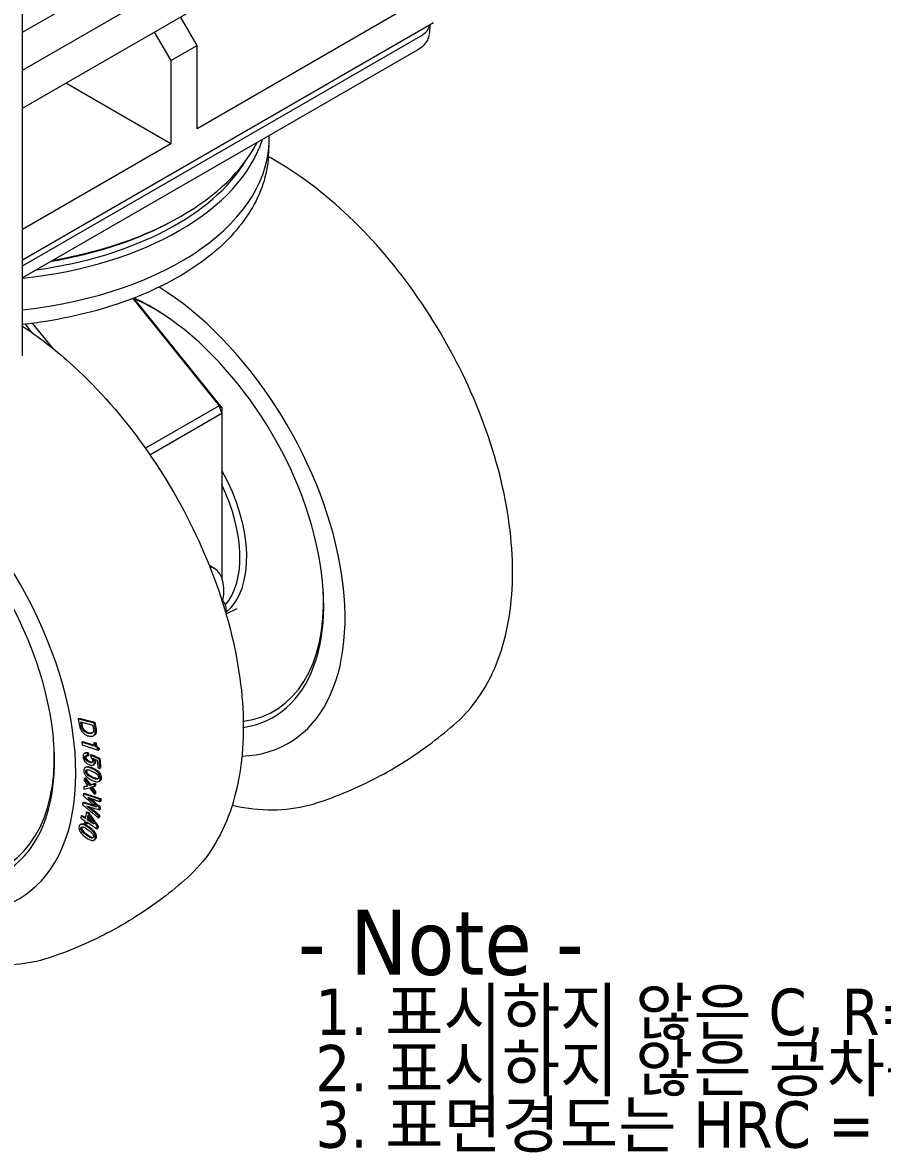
# Model space of a CAD drawing. Header units: millimetres. Extents: x 24 to 1656, y 24 to 1164.
# Drawn here: x 1139.1 to 1324.2, y 205.6 to 449 of the extents above; entities that cross this region are included whole.
import ezdxf
from ezdxf.enums import TextEntityAlignment as Align

# ---------------------------------------------------------------- set-up
doc = ezdxf.new("R2010")
doc.units = ezdxf.units.MM
doc.header["$LTSCALE"] = 4
doc.layers.get('0').update_dxf_attribs({"lineweight": 18})
doc.layers.add('가는실선_A3', color=9, linetype='Continuous', lineweight=5, true_color=0x808080)
for name, color, linetype, lineweight in [('가는실선_A4', 7, 'Continuous', 5), ('굵은실선_A3', 7, 'Continuous', 18), ('제목(ISO)', 7, 'Continuous', 50)]:
    doc.layers.add(name, color=color, linetype=linetype, lineweight=lineweight)
doc.styles.add('주 텍스트 (ISO)', font='tahoma.ttf')
doc.styles.add('텍스트 스타일12', font='tahoma.ttf')

# ---------------------------------------------------------------- blocks, each defined once
blk = doc.blocks.new('제목 블록 A3_표제란')
at = {"layer": '가는실선_A3', "color": 7, "style": '텍스트 스타일12'}
blk.add_attdef('질량\\P1;_001', (38.285, 15.491), '', height=2, dxfattribs=at)
at = {"layer": '가는실선_A4', "color": 7, "style": '텍스트 스타일12'}
blk.add_attdef('설명', text='', height=2, dxfattribs=at).set_placement((331.265, 35.733), align=Align.MIDDLE_LEFT)
blk.add_attdef('SCALE_001', (273.432, 32.87), '', height=2, dxfattribs=at)
blk.add_attdef('프로젝트', text='', height=2, dxfattribs=at).set_placement((340.772, 28.266), align=Align.MIDDLE_CENTER)
at = {"layer": '가는실선_A4', "style": '텍스트 스타일12'}
blk.add_attdef('리비전_번호', text='', height=2, dxfattribs=at).set_placement((388.385, 15.267), align=Align.MIDDLE_CENTER)
at = {"layer": '제목(ISO)', "insert": (306.145, 62.725), "char_height": 3.5, "attachment_point": 1, "line_spacing_factor": 0.727683, "style": '주 텍스트 (ISO)'}
blk.add_mtext('- Note -\\P{\\H0.71429x; 1. \\fGulim|b0|i0|c129|p50;표시하지 않은 \\fTahoma|b0|i0|c129|p34;C, R=0.5\\fGulim|b0|i0|c129|p50;로 한다\\fTahoma|b0|i0|c129|p34;.\\H1.54068x; \\H0.64906x;\\P 2. \\fGulim|b0|i0|c129|p50;표시하지 않은 공차는 일반공차 \\fTahoma|b0|i0|c129|p34;KS ISO 2768-m\\fGulim|b0|i0|c129|p50;으로 적용한다\\fTahoma|b0|i0|c129|p34;.\\H1.32612x; \\H0.75408x;\\P 3. \\fGulim|b0|i0|c129|p50;표면경도는 \\fTahoma|b0|i0|c129|p34;HRC = \\H1.31974x; }', dxfattribs=at)
at = {"layer": '제목(ISO)', "style": '텍스트 스타일12'}
for tag, p in [('관리자', (373.929, 36.389)), ('공급업자', (383.08, 28.642))]:
    blk.add_attdef(tag, text='', height=2, dxfattribs=at).set_placement(p, align=Align.TOP_LEFT)

msp = doc.modelspace()

# ---------------------------------------------------------------- linework, layer by layer
at = {"layer": '굵은실선_A3'}
for p, q in [((1139.06, 446.87), (1235.32, 502.44)), ((1139.06, 377.17), (1139.06, 499.43)), ((1139.06, 438.71), (1235.32, 494.28)), ((1139.06, 438.71), (1235.32, 494.28)), ((1139.06, 430.54), (1235.32, 486.11)), ((1229.66, 456.72), (1176.63, 426.1)), ((1139.06, 397.88), (1227.54, 448.96)), ((1176.63, 444.06), (1173.09, 450.19)), ((1226.81, 448.54), (1226.63, 446.55)), ((1139.06, 396.58), (1224.78, 446.07)), ((1167.43, 446.92), (1170.97, 440.8)), ((1224.18, 443.11), (1139.06, 393.97)), ((1170.97, 440.8), (1176.63, 444.06)), ((1176.63, 426.1), (1176.63, 444.06)), ((1170.97, 440.8), (1170.97, 422.83)), ((1170.97, 422.83), (1148.34, 435.9)), ((1170.97, 422.83), (1139.06, 404.41)), ((1191.99, 420.1), (1192.15, 422.63)), ((1169.88, 405.47), (1170.58, 405.83)), ((1162.82, 389.53), (1181.38, 366.44)), ((1182, 366.02), (1163.03, 389.62)), ((1139.6, 383.99), (1141.01, 382.23)), ((1145.56, 378.8), (1141.23, 384.19)), ((1181.38, 366.44), (1165.51, 357.27)), ((1181.38, 366.44), (1182, 366.02)), ((1182, 364.86), (1181.38, 366.44)), ((1182, 366.02), (1182, 364.86)), ((1166.47, 355.89), (1182, 364.86)), ((1182, 364.86), (1182, 329.36)), ((1180.35, 331.39), (1179.28, 332.01)), ((1182.88, 321.58), (1185.26, 322.76)), ((1151.05, 298.96), (1151.26, 299.09)), ((1151.52, 298.31), (1154.16, 297.64)), ((1154.44, 298.1), (1154.65, 298.23)), ((1154.29, 295.33), (1154.5, 295.46)), ((1151.83, 293.96), (1152.05, 294.08)), ((1154.5, 293.09), (1151.83, 293.96)), ((1151.9, 293.4), (1155.37, 292.27)), ((1152.05, 294.08), (1154.47, 293.29)), ((1154.41, 293.8), (1154.63, 293.92)), ((1154.65, 293.72), (1154.41, 293.8)), ((1154.63, 293.92), (1154.87, 293.85)), ((1154.65, 293.72), (1154.87, 293.85)), ((1155.33, 292.56), (1155.54, 292.68)), ((1155.37, 292.27), (1155.58, 292.39)), ((1152.36, 291.54), (1152.57, 291.66)), ((1153.05, 291.56), (1153.26, 291.68)), ((1153.09, 291.02), (1153.3, 291.15)), ((1153.72, 291.16), (1153.94, 291.28)), ((1153.87, 291.08), (1154.08, 291.21)), ((1155.1, 290.06), (1155.16, 290.03)), ((1155.43, 290.36), (1155.64, 290.48)), ((1155.51, 290.33), (1155.43, 290.36)), ((1155.51, 290.33), (1155.72, 290.45)), ((1155.64, 290.48), (1155.72, 290.45)), ((1152.56, 288.5), (1152.77, 288.62)), ((1154.19, 288.17), (1153.78, 288.35)), ((1153.78, 287.81), (1154.24, 287.6)), ((1154, 288.48), (1154.4, 288.29)), ((1154.25, 289.02), (1154.46, 289.14)), ((1155.27, 288.46), (1155.66, 288.31)), ((1155.66, 288.31), (1155.87, 288.44)), ((1152.31, 286.19), (1152.53, 286.31)), ((1153.45, 284.69), (1153.66, 284.81)), ((1154.28, 286.19), (1153.82, 286.4)), ((1153.85, 285.84), (1154.26, 285.65)), ((1154.03, 286.52), (1154.49, 286.31)), ((1154.58, 284.97), (1154.79, 285.09)), ((1155.5, 285.5), (1155.71, 285.62)), ((1152.17, 282.84), (1152.39, 282.96)), ((1152.28, 284.34), (1152.49, 284.46)), ((1154.53, 282.74), (1154.75, 282.86)), ((1154.54, 283.25), (1154.76, 283.37)), ((1154.57, 284.45), (1154.78, 284.58)), ((1152.01, 280.92), (1152.23, 281.04)), ((1155.58, 279.87), (1155.79, 279.99)), ((1155.69, 281.16), (1155.9, 281.28)), ((1155.73, 281.63), (1155.95, 281.75)), ((1151.61, 277.6), (1152.49, 277.02)), ((1151.68, 278.07), (1151.89, 278.19)), ((1152.56, 277.49), (1151.68, 278.07)), ((1151.89, 278.19), (1152.6, 277.73)), ((1152.77, 278.85), (1152.99, 278.98)), ((1153.17, 278.59), (1152.77, 278.85)), ((1152.99, 278.98), (1153.39, 278.71)), ((1153.17, 278.59), (1153.39, 278.71)), ((1155.4, 277.64), (1155.61, 277.77)), ((1155.44, 278.11), (1155.65, 278.24)), ((1155.54, 279.4), (1155.75, 279.52)), ((1151.49, 276.19), (1151.71, 276.32)), ((1152.42, 276.59), (1152.8, 276.34)), ((1152.8, 276.34), (1153.01, 276.46)), ((1152.86, 275.29), (1153.31, 274.96)), ((1152.87, 276.77), (1155.06, 275.32)), ((1152.94, 277.24), (1153.15, 277.36)), ((1154.4, 276.28), (1152.94, 277.24)), ((1153.38, 275.46), (1152.98, 275.74)), ((1153.15, 277.36), (1154.06, 276.77)), ((1153.19, 275.87), (1153.59, 275.58)), ((1155.06, 275.32), (1155.28, 275.44)), ((1155.14, 275.79), (1155.35, 275.91)), ((1152.51, 273.6), (1152.9, 273.31)), ((1153.05, 273.75), (1152.59, 274.08)), ((1152.8, 274.2), (1153.26, 273.88)), ((1154.41, 272.85), (1154.62, 272.97))]:
    msp.add_line(p, q, dxfattribs=at)
for centre, major_axis, ratio, start_param, end_param in [((1219.81, 448.92), (7.02, 0), 0.575771, 5.499157, 6.187297), ((1127.2, 424.02), (65, 0), 0.57735, 4.895988, 6.299743), ((1127.2, 430.55), (64.58, 0), 0.57735, 4.897194, 6.100652), ((1127.2, 433.82), (65.05, 0), 0.57735, 5.001148, 5.994426), ((1127.2, 431.37), (63.53, 0), 0.57735, 4.948848, 5.946553), ((1127.2, 433), (64, 0), 0.57735, 4.998745, 5.442448), ((1166.79, 344.82), (29.5, -51.1), 0.57735, 5.984611, 8.599105), ((1166.79, 344.82), (26.25, -45.47), 0.57735, 6.060585, 8.740257), ((1167.5, 345.23), (25.72, -44.55), 0.57735, 2.309963, 2.475313), ((1108.81, 311.34), (29.5, -51.1), 0.57735, 4.07588, 8.49049), ((1108.81, 311.34), (26.25, -45.47), 0.57735, 3.980894, 8.585476), ((1167.5, 345.23), (14.03, -24.29), 0.57735, 0.100141, 1.536663), ((1166.79, 344.82), (13.5, -23.38), 0.57735, 0.201187, 1.435047), ((1109.52, 311.75), (25.72, -44.55), 0.57735, 3.962379, 7.114815), ((1175.35, 322.73), (5, 8.66), 0.57735, 5.225079, 6.462076), ((1167.5, 345.23), (25.72, -44.55), 0.57735, 6.050202, 7.114815), ((1649.24, 584.82), (-219.46, -669.09), 0.686207, 5.363715, 5.366064), ((1653.54, 586.99), (221.19, 674.36), 0.686207, 2.223037, 2.224437), ((1653.75, 587.12), (-221.19, -674.36), 0.686207, 5.364924, 5.366029), ((1684.45, 602.66), (-233.66, -712.36), 0.686207, 5.364719, 5.366044), ((1688.98, 604.95), (235.49, 717.94), 0.686207, 2.222298, 2.224488), ((1689.19, 605.08), (-235.49, -717.94), 0.686207, 5.363891, 5.36608), ((1199.6, 210.21), (-45.9, 80.53), 0.0081, 6.191762, 6.246083), ((1685.27, 595.61), (-321.07, -677.41), 0.626535, 5.448234, 5.450704), ((1689.69, 597.79), (323.51, 682.56), 0.626535, 2.305954, 2.309098), ((1689.9, 597.91), (-323.51, -682.56), 0.626535, 5.447547, 5.450691), ((2454.34, 1192.1), (1297.52, -1458.4), 0.810763, 4.615796, 4.616505), ((2419.64, 1166.7), (-1251.73, 1427.15), 0.811162, 1.479168, 1.480161), ((2419.85, 1166.83), (1251.73, -1427.15), 0.811162, 4.620761, 4.621754), ((2623.66, 1166.23), (-2023.31, -898.92), 0.147311, 0.694285, 0.695094), ((2623.87, 1166.35), (2023.31, 898.92), 0.147311, 3.835877, 3.836687), ((2421.32, 1040.85), (1732.18, 792.9), 0.132031, 3.831802, 3.83279), ((2451.65, 1060.15), (-1776.27, -809.54), 0.134287, 0.691128, 0.691838), ((2451.86, 1060.28), (1776.27, 809.54), 0.134287, 3.832721, 3.833222), ((2626.9, 1314.57), (1516.28, -1613.75), 0.809093, 4.595599, 4.596408), ((2647.78, 1182.55), (2064.54, 899.18), 0.157257, 3.837354, 3.837928), ((2642.31, 1325.75), (-1560.73, 1604.82), 0.807918, 1.440351, 1.440929), ((2642.52, 1325.87), (1560.73, -1604.82), 0.807918, 4.58198, 4.582522), ((7532.28, 4510.76), (9774.61, 1365.89), 0.468849, 3.937737, 3.93809), ((7560.78, 4849.41), (-9165.47, 3661), 0.74325, 1.124908, 1.12526), ((7560.99, 4849.53), (9165.47, -3661), 0.74325, 4.266553, 4.266852), ((1659.75, 570.54), (-436.91, -568.78), 0.475497, 5.565179, 5.567757), ((1664.1, 572.58), (440.34, 573.24), 0.475497, 2.42444, 2.426161), ((2801.2, 1436.43), (1405.18, -2031.19), 0.815588, 4.718416, 4.719345), ((1664.32, 572.7), (-440.34, -573.24), 0.475497, 5.566686, 5.567753)]:
    msp.add_ellipse(centre, major_axis=major_axis, ratio=ratio, start_param=start_param, end_param=end_param, dxfattribs=at)
for points, knots in [([(1226.61, 446.41), (1226.55, 445.99), (1226.43, 445.58), (1226.02, 444.77), (1225.72, 444.37), (1225.04, 443.68), (1224.64, 443.39), (1224.21, 443.13)], [0.0183897, 0.0183897, 0.0183897, 0.0183897, 0.1692303, 0.1692303, 0.3408348, 0.3408348, 0.5084681, 0.5084681, 0.5084681, 0.5084681]), ([(1191.99, 420.1), (1191.73, 416.1), (1190.42, 412.15), (1185.81, 404.61), (1182.45, 401.04), (1173.95, 394.65), (1168.77, 391.85), (1157.19, 387.35), (1150.78, 385.66), (1142.43, 384.34), (1140.75, 384.11), (1139.06, 383.93)], [5.534854, 5.534854, 5.534854, 5.534854, 5.836788, 5.836788, 6.152088, 6.152088, 6.47663, 6.47663, 6.801643, 6.801643, 6.882106, 6.882106, 6.882106, 6.882106]), ([(1232.51, 298.21), (1236, 301.32), (1238.76, 305.31), (1242.9, 314.94), (1244.13, 320.69), (1244.85, 333.38), (1244.24, 340.38), (1241.25, 354.71), (1238.86, 362.05), (1232.56, 376.34), (1228.67, 383.28), (1219.77, 396.13), (1214.76, 402.03), (1204.05, 412.23), (1198.36, 416.52), (1192.38, 419.86), (1192.18, 419.97), (1191.99, 420.08)], [5.617205, 5.617205, 5.617205, 5.617205, 5.904551, 5.904551, 6.220082, 6.220082, 6.550915, 6.550915, 6.881669, 6.881669, 7.210724, 7.210724, 7.539656, 7.539656, 7.870122, 7.870122, 7.881313, 7.881313, 7.881313, 7.881313]), ([(1139.06, 383.56), (1142.5, 381.3), (1145.87, 378.68), (1154.6, 370.88), (1159.76, 365.14), (1168.99, 352.54), (1173.06, 345.7), (1179.73, 331.56), (1182.34, 324.27), (1185.82, 309.9), (1186.69, 302.83), (1186.5, 289.56), (1185.44, 283.37), (1181.36, 272.72), (1178.4, 268.19), (1174.54, 264.74), (1174.53, 264.74), (1174.53, 264.74)], [4.781833, 4.781833, 4.781833, 4.781833, 4.980119, 4.980119, 5.310872, 5.310872, 5.639927, 5.639927, 5.96886, 5.96886, 6.299326, 6.299326, 6.630633, 6.630633, 6.948876, 6.948876, 6.949166, 6.949166, 6.949166, 6.949166]), ([(1144.6, 247.45), (1140.17, 245.99), (1135.33, 245.6), (1124.93, 246.82), (1119.33, 248.63), (1107.97, 254.36), (1102.22, 258.38), (1091.3, 268.14), (1086.14, 273.88), (1076.92, 286.47), (1072.85, 293.32), (1066.17, 307.45), (1063.57, 314.74), (1061.63, 322.74), (1061.44, 323.56), (1061.26, 324.39)], [0.904816, 0.904816, 0.904816, 0.904816, 1.192162, 1.192162, 1.507693, 1.507693, 1.838526, 1.838526, 2.16928, 2.16928, 2.498335, 2.498335, 2.827267, 2.827267, 2.865197, 2.865197, 2.865197, 2.865197]), ([(1181.94, 324.68), (1182.1, 324.55), (1182.23, 324.4), (1182.55, 323.94), (1182.69, 323.62), (1182.87, 322.85), (1182.9, 322.41), (1182.86, 321.87), (1182.85, 321.8), (1182.84, 321.72)], [5.5886971, 5.5886971, 5.5886971, 5.5886971, 5.7595414, 5.7595414, 6.0456102, 6.0456102, 6.3733416, 6.3733416, 6.426892, 6.426892, 6.426892, 6.426892]), ([(1151.29, 297.5), (1151.33, 297.32), (1151.37, 297.13), (1151.47, 296.88), (1151.49, 296.82), (1151.61, 296.55), (1151.73, 296.36), (1151.88, 296.18)], [-0.1520031, -0.1520031, -0.1520031, -0.1520031, -0.0901064, -0.0901064, -0.0691657, -0.0691657, 0, 0, 0, 0]), ([(1152.03, 296.61), (1151.99, 296.67), (1151.94, 296.73), (1151.9, 296.79), (1151.86, 296.86), (1151.83, 296.92), (1151.8, 296.99), (1151.74, 297.12), (1151.7, 297.25), (1151.68, 297.38), (1151.67, 297.4), (1151.67, 297.41), (1151.67, 297.43)], [-0.09393623, -0.09393623, -0.09393623, -0.09393623, -0.07126001, -0.07126001, -0.07126001, -0.04866066, -0.04866066, -0.04866066, -0.00521185, -0.00521185, -0.00521185, 0, 0, 0, 0]), ([(1151.88, 297.55), (1151.9, 297.42), (1151.94, 297.29), (1152, 297.15), (1152, 297.13), (1152.04, 297.05), (1152.08, 296.98), (1152.16, 296.85), (1152.2, 296.79), (1152.25, 296.73)], [0, 0, 0, 0, 0.04344736, 0.04344736, 0.04861981, 0.04861981, 0.07129506, 0.07129506, 0.09393574, 0.09393574, 0.09393574, 0.09393574]), ([(1202.58, 280.93), (1204.74, 281.64), (1206.9, 282.45), (1211.17, 284.26), (1213.28, 285.25), (1217.43, 287.43), (1219.47, 288.6), (1223.42, 291.11), (1225.34, 292.44), (1229.04, 295.23), (1230.82, 296.7), (1232.51, 298.21)], [5.3783693, 5.3783693, 5.3783693, 5.3783693, 5.4261364, 5.4261364, 5.4739036, 5.4739036, 5.5216707, 5.5216707, 5.5694379, 5.5694379, 5.617205, 5.617205, 5.617205, 5.617205]), ([(1151.88, 296.18), (1151.97, 296.07), (1152.07, 295.97), (1152.28, 295.78), (1152.39, 295.69), (1152.61, 295.55), (1152.72, 295.49), (1152.98, 295.38), (1153.12, 295.33), (1153.26, 295.3)], [-0.1885157, -0.1885157, -0.1885157, -0.1885157, -0.1447186, -0.1447186, -0.1000368, -0.1000368, -0.0558206, -0.0558206, 0, 0, 0, 0]), ([(1153.16, 295.88), (1153.04, 295.91), (1152.92, 295.95), (1152.8, 296.01), (1152.69, 296.06), (1152.58, 296.12), (1152.47, 296.2), (1152.31, 296.31), (1152.17, 296.45), (1152.03, 296.61)], [-0.154811, -0.154811, -0.154811, -0.154811, -0.1070867, -0.1070867, -0.1070867, -0.0638032, -0.0638032, -0.0638032, 0, 0, 0, 0]), ([(1152.25, 296.73), (1152.38, 296.57), (1152.52, 296.43), (1152.68, 296.32), (1152.79, 296.24), (1152.9, 296.18), (1153.01, 296.13), (1153.13, 296.07), (1153.26, 296.03), (1153.38, 296)], [0, 0, 0, 0, 0.0633023, 0.0633023, 0.0633023, 0.107103, 0.107103, 0.107103, 0.1547979, 0.1547979, 0.1547979, 0.1547979]), ([(1154.16, 296.05), (1154.11, 295.99), (1154.05, 295.94), (1153.99, 295.91), (1153.92, 295.87), (1153.85, 295.84), (1153.77, 295.83), (1153.69, 295.82), (1153.61, 295.81), (1153.53, 295.82), (1153.42, 295.83), (1153.3, 295.85), (1153.19, 295.87), (1153.18, 295.87), (1153.17, 295.88), (1153.16, 295.88)], [-0.1548373, -0.1548373, -0.1548373, -0.1548373, -0.120155, -0.120155, -0.120155, -0.0838412, -0.0838412, -0.0838412, -0.0491373, -0.0491373, -0.0491373, -0.0035438, -0.0035438, -0.0035438, 0, 0, 0, 0]), ([(1153.26, 295.3), (1153.42, 295.26), (1153.57, 295.23), (1153.73, 295.22), (1153.74, 295.22), (1153.88, 295.22), (1154.01, 295.23), (1154.27, 295.31), (1154.39, 295.38), (1154.48, 295.5)], [-0.1902681, -0.1902681, -0.1902681, -0.1902681, -0.1283619, -0.1283619, -0.1246572, -0.1246572, -0.0672394, -0.0672394, 0, 0, 0, 0]), ([(1153.38, 296), (1153.56, 295.95), (1153.75, 295.93), (1153.92, 295.95), (1153.98, 295.95), (1154.04, 295.96), (1154.1, 295.98)], [0, 0, 0, 0, 0.0748374, 0.0748374, 0.0748374, 0.10225, 0.10225, 0.10225, 0.10225]), ([(1154.3, 296.76), (1154.33, 296.62), (1154.33, 296.48), (1154.3, 296.36), (1154.28, 296.24), (1154.23, 296.13), (1154.16, 296.05)], [-0.09936637, -0.09936637, -0.09936637, -0.09936637, -0.05057998, -0.05057998, -0.05057998, 0, 0, 0, 0]), ([(1154.48, 295.5), (1154.59, 295.63), (1154.66, 295.79), (1154.69, 295.99), (1154.73, 296.19), (1154.72, 296.41), (1154.68, 296.64)], [-0.1571777, -0.1571777, -0.1571777, -0.1571777, -0.079153, -0.079153, -0.079153, 0, 0, 0, 0]), ([(1154.9, 296.76), (1154.94, 296.53), (1154.94, 296.31), (1154.91, 296.11), (1154.87, 295.92), (1154.8, 295.75), (1154.69, 295.62)], [0, 0, 0, 0, 0.0789716, 0.0789716, 0.0789716, 0.1571785, 0.1571785, 0.1571785, 0.1571785]), ([(1154.9, 292.93), (1154.87, 292.97), (1154.84, 293.01), (1154.79, 293.1), (1154.77, 293.15), (1154.71, 293.3), (1154.69, 293.41), (1154.68, 293.51)], [-0.06609498, -0.06609498, -0.06609498, -0.06609498, -0.05080794, -0.05080794, -0.03511419, -0.03511419, 0, 0, 0, 0]), ([(1154.89, 293.63), (1154.9, 293.53), (1154.93, 293.42), (1154.99, 293.27), (1155.01, 293.22), (1155.06, 293.13), (1155.08, 293.09), (1155.11, 293.05)], [0, 0, 0, 0, 0.03511419, 0.03511419, 0.05080794, 0.05080794, 0.06609498, 0.06609498, 0.06609498, 0.06609498]), ([(1155.33, 292.56), (1155.26, 292.59), (1155.18, 292.64), (1155.04, 292.77), (1154.97, 292.84), (1154.9, 292.93)], [-0.06133672, -0.06133672, -0.06133672, -0.06133672, -0.0318378, -0.0318378, 0, 0, 0, 0]), ([(1155.11, 293.05), (1155.18, 292.97), (1155.25, 292.89), (1155.4, 292.76), (1155.47, 292.71), (1155.54, 292.68)], [0, 0, 0, 0, 0.0318378, 0.0318378, 0.06133672, 0.06133672, 0.06133672, 0.06133672]), ([(1152.29, 291.49), (1152.21, 291.43), (1152.15, 291.34), (1152.12, 291.22), (1152.08, 291.1), (1152.07, 290.97), (1152.08, 290.82)], [-0.1008425, -0.1008425, -0.1008425, -0.1008425, -0.0515706, -0.0515706, -0.0515706, 0, 0, 0, 0]), ([(1152.08, 290.82), (1152.1, 290.66), (1152.13, 290.5), (1152.19, 290.34), (1152.25, 290.18), (1152.33, 290.03), (1152.43, 289.89)], [-0.1073164, -0.1073164, -0.1073164, -0.1073164, -0.0519902, -0.0519902, -0.0519902, 0, 0, 0, 0]), ([(1153.05, 291.56), (1152.88, 291.61), (1152.7, 291.63), (1152.55, 291.61), (1152.45, 291.59), (1152.36, 291.56), (1152.29, 291.49)], [-0.1141514, -0.1141514, -0.1141514, -0.1141514, -0.0458688, -0.0458688, -0.0458688, 0, 0, 0, 0]), ([(1152.43, 289.89), (1152.49, 289.8), (1152.56, 289.71), (1152.72, 289.54), (1152.81, 289.47), (1152.98, 289.33), (1153.07, 289.27), (1153.28, 289.16), (1153.39, 289.1), (1153.51, 289.06)], [-0.15018, -0.15018, -0.15018, -0.15018, -0.1157574, -0.1157574, -0.0803022, -0.0803022, -0.0448541, -0.0448541, 0, 0, 0, 0]), ([(1152.46, 290.69), (1152.46, 290.76), (1152.46, 290.82), (1152.48, 290.87), (1152.5, 290.93), (1152.52, 290.97), (1152.56, 291)], [-0.04597045, -0.04597045, -0.04597045, -0.04597045, -0.02262276, -0.02262276, -0.02262276, 0, 0, 0, 0]), ([(1152.64, 290.19), (1152.61, 290.23), (1152.59, 290.27), (1152.55, 290.35), (1152.53, 290.39), (1152.49, 290.52), (1152.47, 290.61), (1152.46, 290.69)], [-0.05728224, -0.05728224, -0.05728224, -0.05728224, -0.04390169, -0.04390169, -0.03025742, -0.03025742, 0, 0, 0, 0]), ([(1152.56, 291), (1152.59, 291.02), (1152.62, 291.04), (1152.65, 291.05), (1152.68, 291.06), (1152.72, 291.07), (1152.77, 291.07), (1152.81, 291.07), (1152.85, 291.07), (1152.9, 291.06), (1152.96, 291.05), (1153.03, 291.04), (1153.09, 291.02)], [-0.07703346, -0.07703346, -0.07703346, -0.07703346, -0.06108328, -0.06108328, -0.06108328, -0.04325673, -0.04325673, -0.04325673, -0.02449558, -0.02449558, -0.02449558, 0, 0, 0, 0]), ([(1152.57, 291.66), (1152.63, 291.7), (1152.69, 291.72), (1152.77, 291.73), (1152.92, 291.75), (1153.09, 291.73), (1153.26, 291.68)], [0.0130052, 0.0130052, 0.0130052, 0.0130052, 0.0455972, 0.0455972, 0.0455972, 0.1141431, 0.1141431, 0.1141431, 0.1141431]), ([(1153.4, 289.64), (1153.3, 289.69), (1153.19, 289.74), (1153.08, 289.8), (1153.01, 289.84), (1152.93, 289.89), (1152.86, 289.95), (1152.85, 289.96), (1152.84, 289.97), (1152.83, 289.98), (1152.76, 290.04), (1152.7, 290.11), (1152.64, 290.19)], [-0.1047463, -0.1047463, -0.1047463, -0.1047463, -0.0633305, -0.0633305, -0.0633305, -0.0338485, -0.0338485, -0.0338485, -0.02915, -0.02915, -0.02915, 0, 0, 0, 0]), ([(1152.72, 291.06), (1152.71, 291.04), (1152.7, 291.02), (1152.69, 291), (1152.68, 290.95), (1152.67, 290.88), (1152.68, 290.82)], [0.01204893, 0.01204893, 0.01204893, 0.01204893, 0.02248236, 0.02248236, 0.02248236, 0.04596924, 0.04596924, 0.04596924, 0.04596924]), ([(1152.68, 290.82), (1152.68, 290.73), (1152.7, 290.64), (1152.75, 290.51), (1152.76, 290.47), (1152.8, 290.39), (1152.83, 290.35), (1152.85, 290.31)], [0, 0, 0, 0, 0.03025742, 0.03025742, 0.04390169, 0.04390169, 0.05728224, 0.05728224, 0.05728224, 0.05728224]), ([(1152.85, 290.31), (1152.91, 290.24), (1152.97, 290.17), (1153.04, 290.1), (1153.1, 290.05), (1153.16, 290.01), (1153.22, 289.97), (1153.25, 289.95), (1153.27, 289.93), (1153.3, 289.92), (1153.4, 289.86), (1153.51, 289.81), (1153.62, 289.77)], [0, 0, 0, 0, 0.0290188, 0.0290188, 0.0290188, 0.0529451, 0.0529451, 0.0529451, 0.0634973, 0.0634973, 0.0634973, 0.1047456, 0.1047456, 0.1047456, 0.1047456]), ([(1154.07, 289.59), (1154.04, 289.57), (1154.01, 289.55), (1153.97, 289.54), (1153.92, 289.53), (1153.87, 289.53), (1153.82, 289.53), (1153.78, 289.54), (1153.74, 289.54), (1153.7, 289.55), (1153.63, 289.57), (1153.55, 289.59), (1153.48, 289.62), (1153.45, 289.63), (1153.43, 289.64), (1153.4, 289.64)], [-0.09346086, -0.09346086, -0.09346086, -0.09346086, -0.0752262, -0.0752262, -0.0752262, -0.05408352, -0.05408352, -0.05408352, -0.03753574, -0.03753574, -0.03753574, -0.00957988, -0.00957988, -0.00957988, 0, 0, 0, 0]), ([(1153.62, 289.77), (1153.67, 289.75), (1153.73, 289.72), (1153.79, 289.71), (1153.84, 289.69), (1153.89, 289.68), (1153.94, 289.67), (1153.96, 289.67), (1153.99, 289.66), (1154.01, 289.66), (1154.05, 289.65), (1154.09, 289.65), (1154.13, 289.66)], [0, 0, 0, 0, 0.02228299, 0.02228299, 0.02228299, 0.04086773, 0.04086773, 0.04086773, 0.05098636, 0.05098636, 0.05098636, 0.06755126, 0.06755126, 0.06755126, 0.06755126]), ([(1153.87, 291.08), (1153.84, 291.09), (1153.82, 291.1), (1153.8, 291.11), (1153.77, 291.13), (1153.75, 291.14), (1153.72, 291.16)], [-0.01859156, -0.01859156, -0.01859156, -0.01859156, -0.01003726, -0.01003726, -0.01003726, 0, 0, 0, 0]), ([(1153.94, 291.28), (1153.96, 291.27), (1153.99, 291.25), (1154.01, 291.24), (1154.03, 291.23), (1154.06, 291.21), (1154.08, 291.21)], [0, 0, 0, 0, 0.01000867, 0.01000867, 0.01000867, 0.01859162, 0.01859162, 0.01859162, 0.01859162]), ([(1153.95, 290.43), (1154.02, 290.34), (1154.07, 290.25), (1154.11, 290.15), (1154.14, 290.06), (1154.16, 289.96), (1154.17, 289.87)], [-0.0649148, -0.0649148, -0.0649148, -0.0649148, -0.03222172, -0.03222172, -0.03222172, 0, 0, 0, 0]), ([(1154.17, 289.87), (1154.18, 289.81), (1154.17, 289.75), (1154.15, 289.71), (1154.14, 289.66), (1154.11, 289.62), (1154.07, 289.59)], [-0.0431677, -0.0431677, -0.0431677, -0.0431677, -0.02176586, -0.02176586, -0.02176586, 0, 0, 0, 0]), ([(1154.22, 290.49), (1154.24, 290.48), (1154.26, 290.47), (1154.3, 290.45), (1154.33, 290.43), (1154.35, 290.42)], [-0.01616646, -0.01616646, -0.01616646, -0.01616646, -0.00818788, -0.00818788, 0, 0, 0, 0]), ([(1154.51, 289.74), (1154.5, 289.85), (1154.48, 289.98), (1154.43, 290.1), (1154.38, 290.23), (1154.3, 290.36), (1154.22, 290.49)], [-0.08615147, -0.08615147, -0.08615147, -0.08615147, -0.04455072, -0.04455072, -0.04455072, 0, 0, 0, 0]), ([(1154.31, 289.06), (1154.35, 289.1), (1154.38, 289.14), (1154.41, 289.18), (1154.44, 289.23), (1154.46, 289.28), (1154.48, 289.33), (1154.52, 289.45), (1154.52, 289.59), (1154.51, 289.74)], [-0.1003586, -0.1003586, -0.1003586, -0.1003586, -0.0759166, -0.0759166, -0.0759166, -0.0517081, -0.0517081, -0.0517081, 0, 0, 0, 0]), ([(1154.35, 290.42), (1154.47, 290.35), (1154.59, 290.29), (1154.84, 290.17), (1154.97, 290.11), (1155.1, 290.06)], [-0.0980925, -0.0980925, -0.0980925, -0.0980925, -0.04964178, -0.04964178, 0, 0, 0, 0]), ([(1154.73, 289.86), (1154.74, 289.71), (1154.73, 289.58), (1154.69, 289.46), (1154.68, 289.4), (1154.65, 289.35), (1154.62, 289.31), (1154.6, 289.26), (1154.56, 289.22), (1154.52, 289.19)], [0, 0, 0, 0, 0.05166, 0.05166, 0.05166, 0.0759581, 0.0759581, 0.0759581, 0.1003579, 0.1003579, 0.1003579, 0.1003579]), ([(1154.62, 290.28), (1154.62, 290.27), (1154.63, 290.25), (1154.64, 290.23), (1154.69, 290.1), (1154.72, 289.98), (1154.73, 289.86)], [0.03796803, 0.03796803, 0.03796803, 0.03796803, 0.04364714, 0.04364714, 0.04364714, 0.08616943, 0.08616943, 0.08616943, 0.08616943]), ([(1152.52, 288.47), (1152.43, 288.41), (1152.36, 288.32), (1152.32, 288.21), (1152.27, 288.09), (1152.25, 287.95), (1152.26, 287.8)], [-0.1072821, -0.1072821, -0.1072821, -0.1072821, -0.0546148, -0.0546148, -0.0546148, 0, 0, 0, 0]), ([(1152.26, 287.8), (1152.26, 287.64), (1152.29, 287.48), (1152.34, 287.32), (1152.39, 287.16), (1152.47, 287.01), (1152.56, 286.87)], [-0.1073167, -0.1073167, -0.1073167, -0.1073167, -0.0519906, -0.0519906, -0.0519906, 0, 0, 0, 0]), ([(1153.78, 288.35), (1153.64, 288.42), (1153.5, 288.47), (1153.36, 288.51), (1153.33, 288.52), (1153.3, 288.53), (1153.28, 288.54), (1153.15, 288.57), (1153.02, 288.59), (1152.9, 288.58), (1152.89, 288.58), (1152.88, 288.58), (1152.87, 288.58), (1152.74, 288.58), (1152.62, 288.54), (1152.52, 288.47)], [-0.1801731, -0.1801731, -0.1801731, -0.1801731, -0.124723, -0.124723, -0.124723, -0.1139905, -0.1139905, -0.1139905, -0.0615104, -0.0615104, -0.0615104, -0.0574813, -0.0574813, -0.0574813, 0, 0, 0, 0]), ([(1152.64, 287.62), (1152.64, 287.66), (1152.64, 287.69), (1152.65, 287.72), (1152.66, 287.75), (1152.67, 287.78), (1152.68, 287.8), (1152.7, 287.85), (1152.73, 287.89), (1152.76, 287.92), (1152.77, 287.92), (1152.78, 287.93), (1152.79, 287.94)], [-0.05265982, -0.05265982, -0.05265982, -0.05265982, -0.04035112, -0.04035112, -0.04035112, -0.0278084, -0.0278084, -0.0278084, -0.00584972, -0.00584972, -0.00584972, 0, 0, 0, 0]), ([(1152.82, 287.14), (1152.76, 287.22), (1152.72, 287.31), (1152.69, 287.39), (1152.66, 287.47), (1152.64, 287.55), (1152.64, 287.62)], [-0.05592824, -0.05592824, -0.05592824, -0.05592824, -0.02686725, -0.02686725, -0.02686725, 0, 0, 0, 0]), ([(1152.77, 288.62), (1152.86, 288.67), (1152.96, 288.7), (1153.08, 288.71), (1153.18, 288.71), (1153.29, 288.7), (1153.4, 288.68), (1153.43, 288.67), (1153.46, 288.67), (1153.49, 288.66), (1153.66, 288.62), (1153.83, 288.55), (1154, 288.48)], [0.0076167, 0.0076167, 0.0076167, 0.0076167, 0.0569188, 0.0569188, 0.0569188, 0.1017244, 0.1017244, 0.1017244, 0.1143661, 0.1143661, 0.1143661, 0.1801656, 0.1801656, 0.1801656, 0.1801656]), ([(1152.79, 287.94), (1152.84, 287.97), (1152.9, 287.99), (1153.03, 288.02), (1153.1, 288.01), (1153.23, 288), (1153.29, 287.98), (1153.46, 287.94), (1153.57, 287.9), (1153.71, 287.85), (1153.74, 287.83), (1153.78, 287.81)], [-0.1365887, -0.1365887, -0.1365887, -0.1365887, -0.10869, -0.10869, -0.0774396, -0.0774396, -0.0537642, -0.0537642, -0.0137254, -0.0137254, 0, 0, 0, 0]), ([(1152.94, 288), (1152.92, 287.98), (1152.91, 287.96), (1152.9, 287.94), (1152.9, 287.94), (1152.89, 287.93), (1152.89, 287.93), (1152.88, 287.9), (1152.87, 287.88), (1152.86, 287.84), (1152.86, 287.81), (1152.85, 287.78), (1152.86, 287.75)], [0.01471391, 0.01471391, 0.01471391, 0.01471391, 0.02550055, 0.02550055, 0.02550055, 0.02753805, 0.02753805, 0.02753805, 0.04021461, 0.04021461, 0.04021461, 0.05266019, 0.05266019, 0.05266019, 0.05266019]), ([(1152.86, 287.75), (1152.86, 287.67), (1152.87, 287.6), (1152.9, 287.52), (1152.93, 287.43), (1152.98, 287.34), (1153.03, 287.26)], [0, 0, 0, 0, 0.02686791, 0.02686791, 0.02686791, 0.05592825, 0.05592825, 0.05592825, 0.05592825]), ([(1153.03, 287.26), (1153.08, 287.18), (1153.15, 287.1), (1153.22, 287.04), (1153.33, 286.93), (1153.45, 286.84), (1153.57, 286.76), (1153.72, 286.67), (1153.88, 286.59), (1154.03, 286.52)], [0, 0, 0, 0, 0.029789, 0.029789, 0.029789, 0.076934, 0.076934, 0.076934, 0.1363195, 0.1363195, 0.1363195, 0.1363195]), ([(1153.51, 289.06), (1153.61, 289.02), (1153.71, 288.99), (1153.81, 288.97), (1153.89, 288.96), (1153.98, 288.95), (1154.05, 288.96), (1154.15, 288.97), (1154.24, 289.01), (1154.31, 289.06)], [-0.1186445, -0.1186445, -0.1186445, -0.1186445, -0.0791028, -0.0791028, -0.0791028, -0.0440891, -0.0440891, -0.0440891, 0, 0, 0, 0]), ([(1155.49, 287.13), (1155.42, 287.24), (1155.34, 287.34), (1155.26, 287.44), (1155.16, 287.54), (1155.06, 287.63), (1154.96, 287.71), (1154.87, 287.78), (1154.79, 287.84), (1154.7, 287.9), (1154.57, 287.98), (1154.43, 288.05), (1154.3, 288.12), (1154.26, 288.14), (1154.22, 288.15), (1154.19, 288.17)], [-0.1811494, -0.1811494, -0.1811494, -0.1811494, -0.1421754, -0.1421754, -0.1421754, -0.1001519, -0.1001519, -0.1001519, -0.0656826, -0.0656826, -0.0656826, -0.0146406, -0.0146406, -0.0146406, 0, 0, 0, 0]), ([(1154.24, 287.6), (1154.34, 287.56), (1154.44, 287.51), (1154.54, 287.46), (1154.59, 287.43), (1154.64, 287.4), (1154.68, 287.37), (1154.75, 287.33), (1154.81, 287.29), (1154.87, 287.24), (1154.92, 287.2), (1154.97, 287.16), (1155.02, 287.12), (1155.03, 287.11), (1155.04, 287.1), (1155.05, 287.09), (1155.12, 287.02), (1155.19, 286.94), (1155.24, 286.86)], [-0.1363453, -0.1363453, -0.1363453, -0.1363453, -0.0983409, -0.0983409, -0.0983409, -0.0791267, -0.0791267, -0.0791267, -0.0543754, -0.0543754, -0.0543754, -0.0342036, -0.0342036, -0.0342036, -0.0299695, -0.0299695, -0.0299695, 0, 0, 0, 0]), ([(1154.4, 288.29), (1154.53, 288.24), (1154.66, 288.17), (1154.79, 288.1), (1154.88, 288.04), (1154.98, 287.98), (1155.07, 287.91), (1155.19, 287.82), (1155.31, 287.72), (1155.42, 287.61), (1155.53, 287.5), (1155.62, 287.38), (1155.71, 287.26)], [0, 0, 0, 0, 0.0498742, 0.0498742, 0.0498742, 0.0867351, 0.0867351, 0.0867351, 0.1360196, 0.1360196, 0.1360196, 0.1817678, 0.1817678, 0.1817678, 0.1817678]), ([(1155.71, 287.26), (1155.8, 287.11), (1155.87, 286.96), (1155.92, 286.81), (1155.98, 286.64), (1156.01, 286.48), (1156.01, 286.33)], [0, 0, 0, 0, 0.0511765, 0.0511765, 0.0511765, 0.107277, 0.107277, 0.107277, 0.107277]), ([(1152.56, 286.87), (1152.63, 286.76), (1152.71, 286.66), (1152.8, 286.56), (1152.89, 286.46), (1152.99, 286.37), (1153.09, 286.29), (1153.34, 286.1), (1153.6, 285.95), (1153.85, 285.84)], [-0.1790404, -0.1790404, -0.1790404, -0.1790404, -0.140094, -0.140094, -0.140094, -0.0984445, -0.0984445, -0.0984445, 0, 0, 0, 0]), ([(1153.82, 286.4), (1153.67, 286.46), (1153.52, 286.54), (1153.37, 286.63), (1153.26, 286.7), (1153.14, 286.78), (1153.03, 286.88), (1153.02, 286.89), (1153.01, 286.9), (1153, 286.91), (1152.94, 286.98), (1152.87, 287.06), (1152.82, 287.14)], [-0.1363504, -0.1363504, -0.1363504, -0.1363504, -0.0791399, -0.0791399, -0.0791399, -0.0342133, -0.0342133, -0.0342133, -0.029973, -0.029973, -0.029973, 0, 0, 0, 0]), ([(1154.26, 285.65), (1154.4, 285.59), (1154.54, 285.54), (1154.71, 285.48), (1154.74, 285.47), (1154.91, 285.43), (1155.03, 285.41), (1155.17, 285.42), (1155.18, 285.42), (1155.33, 285.43), (1155.44, 285.46), (1155.54, 285.53)], [-0.1827309, -0.1827309, -0.1827309, -0.1827309, -0.1278621, -0.1278621, -0.1143951, -0.1143951, -0.0632954, -0.0632954, -0.0564859, -0.0564859, 0, 0, 0, 0]), ([(1155.26, 286.04), (1155.22, 286), (1155.16, 285.99), (1155.11, 285.98), (1155.05, 285.97), (1154.98, 285.97), (1154.92, 285.98), (1154.91, 285.98), (1154.9, 285.98), (1154.89, 285.98), (1154.84, 285.99), (1154.78, 286), (1154.73, 286.02), (1154.65, 286.04), (1154.56, 286.07), (1154.48, 286.1), (1154.41, 286.13), (1154.35, 286.16), (1154.28, 286.19)], [-0.1346143, -0.1346143, -0.1346143, -0.1346143, -0.1083616, -0.1083616, -0.1083616, -0.0814214, -0.0814214, -0.0814214, -0.0779041, -0.0779041, -0.0779041, -0.0562671, -0.0562671, -0.0562671, -0.025574, -0.025574, -0.025574, 0, 0, 0, 0]), ([(1154.49, 286.31), (1154.57, 286.28), (1154.64, 286.24), (1154.72, 286.22), (1154.78, 286.19), (1154.85, 286.17), (1154.92, 286.15), (1154.96, 286.14), (1155, 286.13), (1155.04, 286.12), (1155.11, 286.1), (1155.19, 286.1), (1155.25, 286.1), (1155.27, 286.1), (1155.28, 286.1), (1155.29, 286.1), (1155.31, 286.1), (1155.32, 286.1), (1155.34, 286.1)], [0, 0, 0, 0, 0.0285779, 0.0285779, 0.0285779, 0.0540471, 0.0540471, 0.0540471, 0.0703656, 0.0703656, 0.0703656, 0.0993664, 0.0993664, 0.0993664, 0.1053997, 0.1053997, 0.1053997, 0.1116657, 0.1116657, 0.1116657, 0.1116657]), ([(1155.24, 286.86), (1155.29, 286.78), (1155.34, 286.69), (1155.37, 286.61), (1155.4, 286.53), (1155.41, 286.45), (1155.41, 286.38)], [-0.05592687, -0.05592687, -0.05592687, -0.05592687, -0.02687059, -0.02687059, -0.02687059, 0, 0, 0, 0]), ([(1155.41, 286.38), (1155.41, 286.34), (1155.41, 286.3), (1155.41, 286.27), (1155.4, 286.24), (1155.39, 286.2), (1155.38, 286.18), (1155.35, 286.12), (1155.31, 286.07), (1155.26, 286.04)], [-0.05564793, -0.05564793, -0.05564793, -0.05564793, -0.04205662, -0.04205662, -0.04205662, -0.02862173, -0.02862173, -0.02862173, 0, 0, 0, 0]), ([(1155.8, 286.2), (1155.79, 286.35), (1155.77, 286.51), (1155.72, 286.67), (1155.66, 286.83), (1155.59, 286.98), (1155.49, 287.13)], [-0.1072896, -0.1072896, -0.1072896, -0.1072896, -0.0526696, -0.0526696, -0.0526696, 0, 0, 0, 0]), ([(1155.54, 285.53), (1155.58, 285.56), (1155.62, 285.6), (1155.66, 285.64), (1155.69, 285.69), (1155.72, 285.74), (1155.74, 285.79), (1155.79, 285.91), (1155.8, 286.05), (1155.8, 286.2)], [-0.1067827, -0.1067827, -0.1067827, -0.1067827, -0.080573, -0.080573, -0.080573, -0.0547542, -0.0547542, -0.0547542, 0, 0, 0, 0]), ([(1156.01, 286.33), (1156.02, 286.17), (1156, 286.03), (1155.95, 285.92), (1155.93, 285.86), (1155.9, 285.81), (1155.87, 285.76), (1155.83, 285.72), (1155.79, 285.68), (1155.75, 285.65)], [0, 0, 0, 0, 0.0546944, 0.0546944, 0.0546944, 0.080623, 0.080623, 0.080623, 0.1067817, 0.1067817, 0.1067817, 0.1067817]), ([(1184.21, 280.36), (1185.05, 280.18), (1185.9, 280.02), (1192.25, 279), (1197.66, 279.31), (1202.57, 280.93), (1202.58, 280.93), (1202.58, 280.93)], [5.0114863, 5.0114863, 5.0114863, 5.0114863, 5.0598368, 5.0598368, 5.3780793, 5.3780793, 5.3783693, 5.3783693, 5.3783693, 5.3783693]), ([(1151.22, 275.77), (1151.19, 275.64), (1151.18, 275.5), (1151.21, 275.34), (1151.23, 275.19), (1151.28, 275.04), (1151.35, 274.89)], [-0.1073167, -0.1073167, -0.1073167, -0.1073167, -0.0519906, -0.0519906, -0.0519906, 0, 0, 0, 0]), ([(1151.65, 276.25), (1151.54, 276.23), (1151.44, 276.18), (1151.37, 276.1), (1151.3, 276.01), (1151.25, 275.9), (1151.22, 275.77)], [-0.1072821, -0.1072821, -0.1072821, -0.1072821, -0.0546148, -0.0546148, -0.0546148, 0, 0, 0, 0]), ([(1151.68, 275.03), (1151.64, 275.12), (1151.61, 275.2), (1151.59, 275.29), (1151.58, 275.37), (1151.58, 275.44), (1151.6, 275.5)], [-0.05592824, -0.05592824, -0.05592824, -0.05592824, -0.02686725, -0.02686725, -0.02686725, 0, 0, 0, 0]), ([(1151.6, 275.5), (1151.6, 275.53), (1151.61, 275.55), (1151.62, 275.58), (1151.64, 275.6), (1151.65, 275.62), (1151.67, 275.64), (1151.71, 275.67), (1151.75, 275.69), (1151.79, 275.71), (1151.8, 275.71), (1151.81, 275.71), (1151.83, 275.71)], [-0.05265982, -0.05265982, -0.05265982, -0.05265982, -0.04035112, -0.04035112, -0.04035112, -0.0278084, -0.0278084, -0.0278084, -0.00584972, -0.00584972, -0.00584972, 0, 0, 0, 0]), ([(1152.98, 275.74), (1152.84, 275.84), (1152.7, 275.94), (1152.56, 276.02), (1152.53, 276.03), (1152.5, 276.05), (1152.47, 276.06), (1152.34, 276.13), (1152.21, 276.19), (1152.08, 276.23), (1152.07, 276.23), (1152.06, 276.23), (1152.05, 276.23), (1151.9, 276.27), (1151.77, 276.28), (1151.65, 276.25)], [-0.1801731, -0.1801731, -0.1801731, -0.1801731, -0.124723, -0.124723, -0.124723, -0.1139905, -0.1139905, -0.1139905, -0.0615104, -0.0615104, -0.0615104, -0.0574813, -0.0574813, -0.0574813, 0, 0, 0, 0]), ([(1152.59, 274.08), (1152.45, 274.18), (1152.3, 274.3), (1152.17, 274.42), (1152.11, 274.48), (1152.05, 274.53), (1151.99, 274.59), (1151.94, 274.64), (1151.9, 274.69), (1151.86, 274.75), (1151.85, 274.76), (1151.84, 274.77), (1151.83, 274.78), (1151.77, 274.86), (1151.72, 274.94), (1151.68, 275.03)], [-0.1363504, -0.1363504, -0.1363504, -0.1363504, -0.0791399, -0.0791399, -0.0791399, -0.0543849, -0.0543849, -0.0543849, -0.0342133, -0.0342133, -0.0342133, -0.029973, -0.029973, -0.029973, 0, 0, 0, 0]), ([(1151.81, 275.62), (1151.79, 275.56), (1151.79, 275.49), (1151.81, 275.41), (1151.82, 275.33), (1151.85, 275.24), (1151.89, 275.16)], [0, 0, 0, 0, 0.02686791, 0.02686791, 0.02686791, 0.05592825, 0.05592825, 0.05592825, 0.05592825]), ([(1151.85, 275.72), (1151.85, 275.71), (1151.84, 275.71), (1151.84, 275.7), (1151.83, 275.68), (1151.82, 275.65), (1151.81, 275.62)], [0.03698399, 0.03698399, 0.03698399, 0.03698399, 0.04021461, 0.04021461, 0.04021461, 0.05266019, 0.05266019, 0.05266019, 0.05266019]), ([(1151.83, 275.71), (1151.89, 275.73), (1151.95, 275.73), (1152.09, 275.7), (1152.17, 275.68), (1152.31, 275.62), (1152.38, 275.59), (1152.54, 275.5), (1152.65, 275.43), (1152.79, 275.34), (1152.82, 275.32), (1152.86, 275.29)], [-0.1365887, -0.1365887, -0.1365887, -0.1365887, -0.10869, -0.10869, -0.0774396, -0.0774396, -0.0537642, -0.0537642, -0.0137254, -0.0137254, 0, 0, 0, 0]), ([(1151.86, 276.38), (1151.98, 276.4), (1152.11, 276.39), (1152.25, 276.36), (1152.37, 276.33), (1152.48, 276.29), (1152.59, 276.23), (1152.63, 276.22), (1152.66, 276.2), (1152.69, 276.18), (1152.86, 276.1), (1153.03, 275.99), (1153.19, 275.87)], [0, 0, 0, 0, 0.0569188, 0.0569188, 0.0569188, 0.1017244, 0.1017244, 0.1017244, 0.1143661, 0.1143661, 0.1143661, 0.1801656, 0.1801656, 0.1801656, 0.1801656]), ([(1151.89, 275.16), (1151.93, 275.07), (1151.98, 274.98), (1152.04, 274.9), (1152.14, 274.78), (1152.25, 274.66), (1152.36, 274.56), (1152.43, 274.5), (1152.49, 274.44), (1152.56, 274.39), (1152.64, 274.32), (1152.72, 274.26), (1152.8, 274.2)], [0, 0, 0, 0, 0.029789, 0.029789, 0.029789, 0.076934, 0.076934, 0.076934, 0.1040627, 0.1040627, 0.1040627, 0.1363195, 0.1363195, 0.1363195, 0.1363195]), ([(1154.56, 274.16), (1154.5, 274.27), (1154.44, 274.38), (1154.37, 274.49), (1154.29, 274.61), (1154.2, 274.72), (1154.11, 274.82), (1154.03, 274.9), (1153.95, 274.99), (1153.87, 275.06), (1153.74, 275.18), (1153.61, 275.28), (1153.49, 275.38), (1153.45, 275.41), (1153.41, 275.43), (1153.38, 275.46)], [-0.1811494, -0.1811494, -0.1811494, -0.1811494, -0.1421754, -0.1421754, -0.1421754, -0.1001519, -0.1001519, -0.1001519, -0.0656826, -0.0656826, -0.0656826, -0.0146406, -0.0146406, -0.0146406, 0, 0, 0, 0]), ([(1153.59, 275.58), (1153.71, 275.49), (1153.84, 275.39), (1153.96, 275.29), (1154.05, 275.21), (1154.14, 275.13), (1154.22, 275.04), (1154.34, 274.93), (1154.44, 274.8), (1154.54, 274.67), (1154.63, 274.55), (1154.71, 274.42), (1154.77, 274.28)], [0, 0, 0, 0, 0.0498742, 0.0498742, 0.0498742, 0.0867351, 0.0867351, 0.0867351, 0.1360196, 0.1360196, 0.1360196, 0.1817678, 0.1817678, 0.1817678, 0.1817678]), ([(1151.35, 274.89), (1151.4, 274.77), (1151.46, 274.66), (1151.54, 274.55), (1151.61, 274.44), (1151.7, 274.33), (1151.79, 274.23), (1152.01, 273.98), (1152.26, 273.77), (1152.51, 273.6)], [-0.1790404, -0.1790404, -0.1790404, -0.1790404, -0.140094, -0.140094, -0.140094, -0.0984445, -0.0984445, -0.0984445, 0, 0, 0, 0]), ([(1152.9, 273.31), (1153.04, 273.21), (1153.18, 273.12), (1153.36, 273.02), (1153.39, 273), (1153.56, 272.92), (1153.69, 272.86), (1153.83, 272.82), (1153.85, 272.81), (1154.01, 272.77), (1154.14, 272.76), (1154.26, 272.79)], [-0.1827309, -0.1827309, -0.1827309, -0.1827309, -0.1278621, -0.1278621, -0.1143951, -0.1143951, -0.0632954, -0.0632954, -0.0564859, -0.0564859, 0, 0, 0, 0]), ([(1154.07, 273.31), (1154.02, 273.3), (1153.95, 273.3), (1153.89, 273.31), (1153.82, 273.32), (1153.75, 273.35), (1153.69, 273.37), (1153.68, 273.38), (1153.67, 273.38), (1153.66, 273.39), (1153.6, 273.41), (1153.55, 273.44), (1153.49, 273.47), (1153.41, 273.51), (1153.33, 273.56), (1153.24, 273.62), (1153.18, 273.66), (1153.11, 273.71), (1153.05, 273.75)], [-0.1346143, -0.1346143, -0.1346143, -0.1346143, -0.1083616, -0.1083616, -0.1083616, -0.0814214, -0.0814214, -0.0814214, -0.0779041, -0.0779041, -0.0779041, -0.0562671, -0.0562671, -0.0562671, -0.025574, -0.025574, -0.025574, 0, 0, 0, 0]), ([(1153.26, 273.88), (1153.33, 273.83), (1153.4, 273.77), (1153.48, 273.73), (1153.55, 273.68), (1153.61, 273.64), (1153.68, 273.6), (1153.72, 273.58), (1153.77, 273.56), (1153.81, 273.54), (1153.88, 273.5), (1153.96, 273.47), (1154.03, 273.45), (1154.05, 273.45), (1154.06, 273.44), (1154.08, 273.44), (1154.14, 273.42), (1154.2, 273.42), (1154.26, 273.43)], [0, 0, 0, 0, 0.0285779, 0.0285779, 0.0285779, 0.0540471, 0.0540471, 0.0540471, 0.0703656, 0.0703656, 0.0703656, 0.0993664, 0.0993664, 0.0993664, 0.1053997, 0.1053997, 0.1053997, 0.1312772, 0.1312772, 0.1312772, 0.1312772]), ([(1153.31, 274.96), (1153.41, 274.89), (1153.5, 274.82), (1153.6, 274.74), (1153.64, 274.7), (1153.69, 274.66), (1153.74, 274.62), (1153.8, 274.57), (1153.86, 274.51), (1153.91, 274.45), (1153.96, 274.4), (1154, 274.35), (1154.05, 274.3), (1154.05, 274.29), (1154.06, 274.27), (1154.07, 274.26), (1154.13, 274.18), (1154.18, 274.1), (1154.23, 274.01)], [-0.1363453, -0.1363453, -0.1363453, -0.1363453, -0.0983409, -0.0983409, -0.0983409, -0.0791267, -0.0791267, -0.0791267, -0.0543754, -0.0543754, -0.0543754, -0.0342036, -0.0342036, -0.0342036, -0.0299695, -0.0299695, -0.0299695, 0, 0, 0, 0]), ([(1154.31, 273.55), (1154.3, 273.51), (1154.29, 273.48), (1154.28, 273.46), (1154.26, 273.43), (1154.25, 273.41), (1154.23, 273.39), (1154.18, 273.35), (1154.13, 273.32), (1154.07, 273.31)], [-0.05564793, -0.05564793, -0.05564793, -0.05564793, -0.04205662, -0.04205662, -0.04205662, -0.02862173, -0.02862173, -0.02862173, 0, 0, 0, 0]), ([(1154.23, 274.01), (1154.26, 273.93), (1154.29, 273.84), (1154.31, 273.76), (1154.32, 273.68), (1154.32, 273.61), (1154.31, 273.55)], [-0.05592687, -0.05592687, -0.05592687, -0.05592687, -0.02687059, -0.02687059, -0.02687059, 0, 0, 0, 0]), ([(1154.26, 272.79), (1154.31, 272.8), (1154.36, 272.82), (1154.41, 272.85), (1154.45, 272.87), (1154.49, 272.91), (1154.53, 272.95), (1154.61, 273.03), (1154.65, 273.15), (1154.68, 273.27)], [-0.1067827, -0.1067827, -0.1067827, -0.1067827, -0.080573, -0.080573, -0.080573, -0.0547542, -0.0547542, -0.0547542, 0, 0, 0, 0]), ([(1154.68, 273.27), (1154.71, 273.4), (1154.72, 273.54), (1154.7, 273.7), (1154.67, 273.85), (1154.63, 274), (1154.56, 274.16)], [-0.1072896, -0.1072896, -0.1072896, -0.1072896, -0.0526696, -0.0526696, -0.0526696, 0, 0, 0, 0]), ([(1154.89, 273.4), (1154.87, 273.27), (1154.82, 273.16), (1154.74, 273.07), (1154.71, 273.03), (1154.67, 273), (1154.62, 272.97)], [0, 0, 0, 0, 0.05469441, 0.05469441, 0.05469441, 0.08025097, 0.08025097, 0.08025097, 0.08025097]), ([(1154.77, 274.28), (1154.84, 274.13), (1154.88, 273.98), (1154.91, 273.84), (1154.93, 273.68), (1154.92, 273.53), (1154.89, 273.4)], [0, 0, 0, 0, 0.0511765, 0.0511765, 0.0511765, 0.107277, 0.107277, 0.107277, 0.107277]), ([(1174.53, 264.74), (1172.83, 263.22), (1171.06, 261.76), (1167.36, 258.96), (1165.44, 257.63), (1161.48, 255.12), (1159.45, 253.95), (1155.3, 251.78), (1153.19, 250.78), (1148.92, 248.97), (1146.76, 248.17), (1144.6, 247.45)], [0.6659803, 0.6659803, 0.6659803, 0.6659803, 0.7137474, 0.7137474, 0.7615146, 0.7615146, 0.8092817, 0.8092817, 0.8570489, 0.8570489, 0.904816, 0.904816, 0.904816, 0.904816])]:
    msp.add_open_spline(points, degree=3, knots=knots, dxfattribs=at)
for points, weights in [([(1154.44, 298.1), (1152.68, 298.55), (1151.05, 298.96)], [1.02382750406, 1.06016859763, 1.0964366202]), ([(1151.26, 299.09), (1152.9, 298.67), (1154.65, 298.23)], [1.59515996499, 1.54239512975, 1.48952398656]), ([(1151.83, 293.96), (1151.87, 293.68), (1151.9, 293.4)], [1.0007487373, 1.00075690184, 1.00073822046]), ([(1154.41, 293.8), (1154.46, 293.44), (1154.5, 293.09)], [1.00091479873, 1.0009644992, 1.00097395888]), ([(1154.68, 293.51), (1154.67, 293.62), (1154.65, 293.72)], [1.00029786471, 1.00028672292, 1.00027202563]), ([(1154.87, 293.85), (1154.88, 293.74), (1154.89, 293.63)], [1.00027202563, 1.00028672292, 1.00029786471]), ([(1155.37, 292.27), (1155.35, 292.41), (1155.33, 292.56)], [1.00035268727, 1.00036111734, 1.00036324049]), ([(1155.54, 292.68), (1155.56, 292.54), (1155.58, 292.39)], [1.00036324049, 1.00036111733, 1.00035268726]), ([(1153.09, 291.02), (1153.07, 291.29), (1153.05, 291.56)], [1.000534741, 1.00050371535, 1.00044721401]), ([(1153.26, 291.68), (1153.28, 291.41), (1153.3, 291.15)], [1.00044721401, 1.00050371535, 1.000534741]), ([(1153.72, 291.16), (1153.74, 290.93), (1153.76, 290.69)], [1.00038183254, 1.0004237312, 1.0004470715]), ([(1155.43, 290.36), (1154.63, 290.73), (1153.87, 291.08)], [1.01994321631, 1.03480727193, 1.04963145386]), ([(1154.08, 291.21), (1154.85, 290.85), (1155.64, 290.48)], [1.5091486605, 1.48783461333, 1.46646323622]), ([(1152.31, 286.19), (1152.31, 285.93), (1152.3, 285.68)], [1.00002425044, 1.00008550528, 1.00012019673]), ([(1154.57, 284.45), (1154.57, 284.71), (1154.58, 284.97)], [1.0001147055, 1.00008636914, 1.00003383829]), ([(1154.79, 285.09), (1154.79, 284.83), (1154.78, 284.58)], [1.00003383828, 1.00008636913, 1.00011470548]), ([(1152.17, 282.84), (1152.16, 282.63), (1152.14, 282.41)], [1.00032258675, 1.0003779928, 1.00041323255]), ([(1152.14, 282.41), (1153.47, 281.26), (1154.88, 280.03)], [1.04671276462, 1.02354596522, 1]), ([(1155.73, 281.63), (1153.89, 282.26), (1152.17, 282.84)], [1.00046388792, 1.03172203803, 1.06253210014]), ([(1152.28, 284.34), (1152.27, 284.08), (1152.27, 283.83)], [1.00021601335, 1.00018131856, 1.00012005785]), ([(1152.39, 282.96), (1154.1, 282.38), (1155.95, 281.75)], [1.06253210014, 1.03172203805, 1.00046388794]), ([(1154.53, 282.74), (1154.54, 283), (1154.54, 283.25)], [1.00011458944, 1.00016724985, 1.00019571386]), ([(1154.76, 283.37), (1154.75, 283.12), (1154.75, 282.86)], [1.00019571386, 1.00016724985, 1.00011458944]), ([(1152.01, 280.92), (1151.99, 280.7), (1151.98, 280.49)], [1.0005022321, 1.0004669892, 1.00041157821]), ([(1151.98, 280.49), (1153.63, 279.12), (1155.4, 277.64)], [1.06203943308, 1.03124365666, 1]), ([(1154.88, 280.03), (1153.4, 280.49), (1152.01, 280.92)], [1.0007413297, 1.02429039428, 1.0474589476]), ([(1152.23, 281.04), (1153.36, 280.69), (1154.54, 280.33)], [1.0474589476, 1.0285487226, 1.00938500629]), ([(1155.44, 278.11), (1154.15, 279.17), (1152.92, 280.18)], [1, 1.0224416805, 1.04464864542]), ([(1153.08, 282.07), (1154.35, 281.62), (1155.69, 281.16)], [1.0450301176, 1.02281504349, 1.00036516809]), ([(1153.49, 280.01), (1154.55, 279.14), (1155.65, 278.24)], [1.03807651617, 1.01912347678, 1]), ([(1155.69, 281.16), (1155.71, 281.39), (1155.73, 281.63)], [1.00042175097, 1.00035378473, 1.00026486715]), ([(1155.79, 279.99), (1155.77, 279.76), (1155.75, 279.52)], [1.00042297253, 1.00043357877, 1.00042297253]), ([(1155.95, 281.75), (1155.92, 281.51), (1155.9, 281.28)], [1.00026486715, 1.00035378473, 1.00042175097]), ([(1151.68, 278.07), (1151.64, 277.83), (1151.61, 277.6)], [1.00088133427, 1.00086741711, 1.00082690799]), ([(1155.14, 275.79), (1154.13, 277.22), (1153.17, 278.59)], [1.0127176056, 1.02757903115, 1.04193354445]), ([(1153.39, 278.71), (1154.35, 277.34), (1155.35, 275.91)], [1.36501420743, 1.34620867545, 1.32673904888]), ([(1155.4, 277.64), (1155.42, 277.88), (1155.44, 278.11)], [1.00041888402, 1.0005078153, 1.00057579201]), ([(1155.54, 279.4), (1155.56, 279.63), (1155.58, 279.87)], [1.00042297252, 1.00043357877, 1.00042297253]), ([(1155.65, 278.24), (1155.63, 278), (1155.61, 277.77)], [1.00057579201, 1.0005078153, 1.00041888402]), ([(1152.49, 277.02), (1152.45, 276.81), (1152.42, 276.59)], [1.0008313186, 1.00079573618, 1.00073885798]), ([(1152.8, 276.34), (1152.83, 276.56), (1152.87, 276.77)], [1.00073304475, 1.000789027, 1.00082404887]), ([(1153.04, 276.65), (1153.03, 276.56), (1153.01, 276.46)], [1.00077836458, 1.00075774483, 1.00073304475]), ([(1155.06, 275.32), (1155.1, 275.56), (1155.14, 275.79)], [1.00077013716, 1.00080525923, 1.00081732555]), ([(1155.35, 275.91), (1155.31, 275.68), (1155.28, 275.44)], [1.00081732555, 1.00080525923, 1.00077013717])]:
    msp.add_rational_spline(points, weights, degree=2, dxfattribs=at)
for points in [[(1154.69, 295.62), (1154.64, 295.55), (1154.57, 295.5), (1154.5, 295.46)], [(1154.52, 289.19), (1154.5, 289.17), (1154.48, 289.16), (1154.46, 289.14)], [(1155.75, 285.65), (1155.74, 285.64), (1155.72, 285.63), (1155.71, 285.62)], [(1151.71, 276.32), (1151.75, 276.34), (1151.8, 276.36), (1151.86, 276.38)]]:
    msp.add_open_spline(points, degree=3, dxfattribs=at)

# ---------------------------------------------------------------- block references
at = {"xscale": 4, "yscale": 4, "zscale": 4}
msp.add_blockref('제목 블록 A3_표제란', (-26.19, 6.95), dxfattribs=at)

doc.saveas('drawing.dxf')
